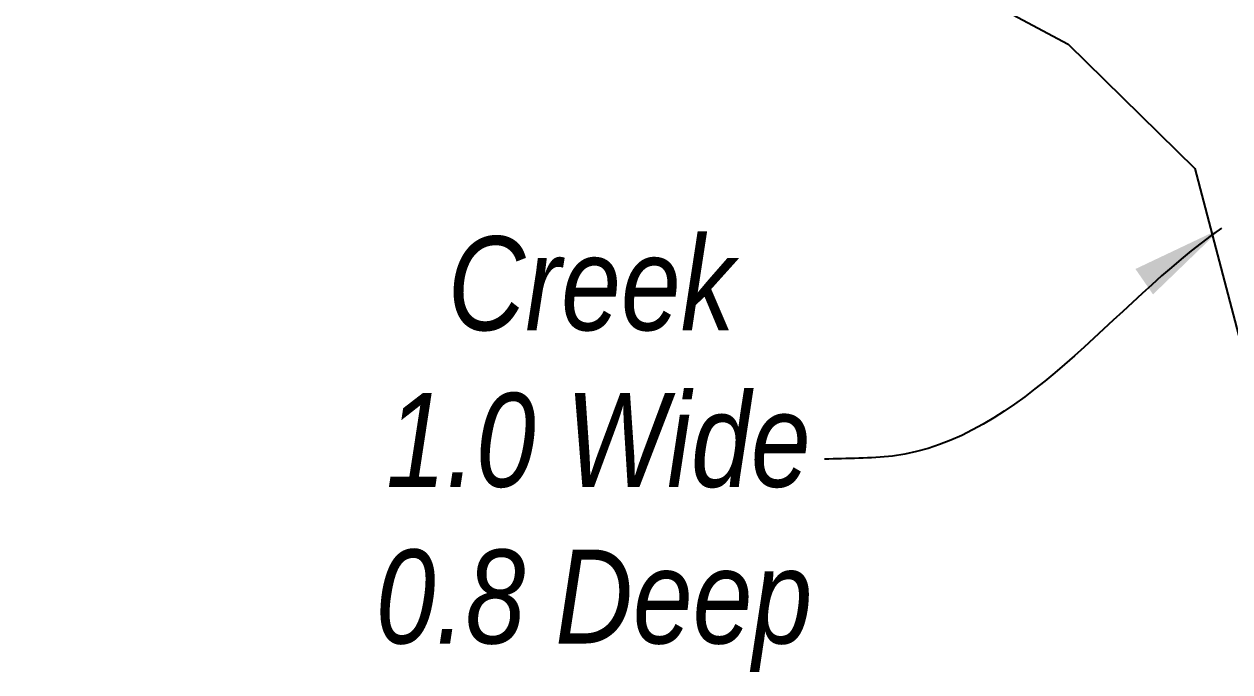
# Model space of a CAD drawing. Extents: x 519217 to 529401, y 6048073 to 6055420.
# Drawn here: x 524993.8 to 525122.1, y 6050606.6 to 6050675.5 of the extents above; entities that cross this region are included whole.
import ezdxf

# ---------------------------------------------------------------- set-up
doc = ezdxf.new("R2010")
doc.units = 0
doc.header["$LTSCALE"] = 5
doc.layers.add('T-WATER', color=160, linetype='Continuous')
doc.layers.add('T-WATER-T', color=170, linetype='Continuous')
doc.styles.add('80CG', font='ARIALN.TTF', dxfattribs={"height": 10})
doc.styles.add('80L', font='ARIALN.TTF', dxfattribs={"height": 10})
doc.styles.add('foc-LtypeFont', font='ARIALN.TTF', dxfattribs={"height": 7.35})
doc.linetypes.add('foc-TOPO-flowdirection-NOLINE', pattern='A,0,[">",foc-LtypeFont,S=0.3,R=0,X=0,Y=-0.945],-20,[">",foc-LtypeFont,S=0.3,R=0,X=0,Y=-0.945],0', length=20)
doc.dimstyles.new('Compass 5 000', dxfattribs={"dimscale": 5, "dimtxt": 9, "dimasz": 2, "dimexe": 0.2, "dimexo": 0.0625, "dimgap": 0.5, "dimtad": 0, "dimtih": 1, "dimtoh": 1, "dimzin": 0, "dimdsep": 46, "dimtxsty": '80CG', "dimcen": 0.1, "dimse1": 1, "dimse2": 1, "dimclrd": 256, "dimclrt": 256, "dimaunit": 1, "dimadec": 4, "dimazin": 0, "dimtfac": 0.06, "dimtofl": 0, "dimtmove": 0, "dimatfit": 1, "dimfxl": 0.2, "dimtolj": 1, "dimtzin": 0, "dimlwd": -1, "dimarcsym": 0})

msp = doc.modelspace()

# ---------------------------------------------------------------- linework, layer by layer
at = {"layer": 'T-WATER', "linetype": 'foc-TOPO-flowdirection-NOLINE', "flags": 128}
msp.add_lwpolyline([(524993.778, 6050729.288), (525006.334, 6050718.601), (525013.544, 6050710.426), (525035.925, 6050697.036), (525050.388, 6050694.835), (525091.983, 6050680.301), (525104.913, 6050673.363), (525118.394, 6050660.155), (525123.206, 6050641.781), (525154.775, 6050624.117), (525166.787, 6050629.338), (525184.207, 6050627.847), (525208.014, 6050622.544), (525213.122, 6050611.292), (525216.883, 6050606.653)], dxfattribs=at)
at = {"layer": 'T-WATER', "flags": 128}
msp.add_lwpolyline([(524993.778, 6050729.288), (525006.334, 6050718.601), (525013.544, 6050710.426), (525035.925, 6050697.036), (525050.388, 6050694.835), (525091.983, 6050680.301), (525104.913, 6050673.363), (525118.394, 6050660.155), (525123.206, 6050641.781), (525154.775, 6050624.117), (525166.787, 6050629.338), (525184.207, 6050627.847), (525208.014, 6050622.544), (525213.122, 6050611.292), (525216.883, 6050606.653)], dxfattribs=at)

# ---------------------------------------------------------------- texts
at = {"layer": 'T-WATER-T', "insert": (525030.738, 6050652.938), "char_height": 9.99488, "attachment_point": 1, "style": '80L'}
msp.add_mtext_dynamic_manual_height_columns('\\pi8.1205;{\\fArial Narrow|b0|i1|c0|p34;Creek\\P\\pi1.572;1.0 Wide\\P\\pi0.46751;0.8 Deep}', width=46.34829, gutter_width=47.5, heights=[0], dxfattribs=at)

# ---------------------------------------------------------------- leaders
at = {"layer": 'T-WATER-T', "path_type": 1}
msp.add_leader([(525121.218, 6050653.8), (525086.217, 6050629.566), (525078.97, 6050629.219)], dimstyle='Compass 5 000', override={"dimgap": 0.5, "dimtad": 0}, dxfattribs=at)

doc.saveas('drawing.dxf')
